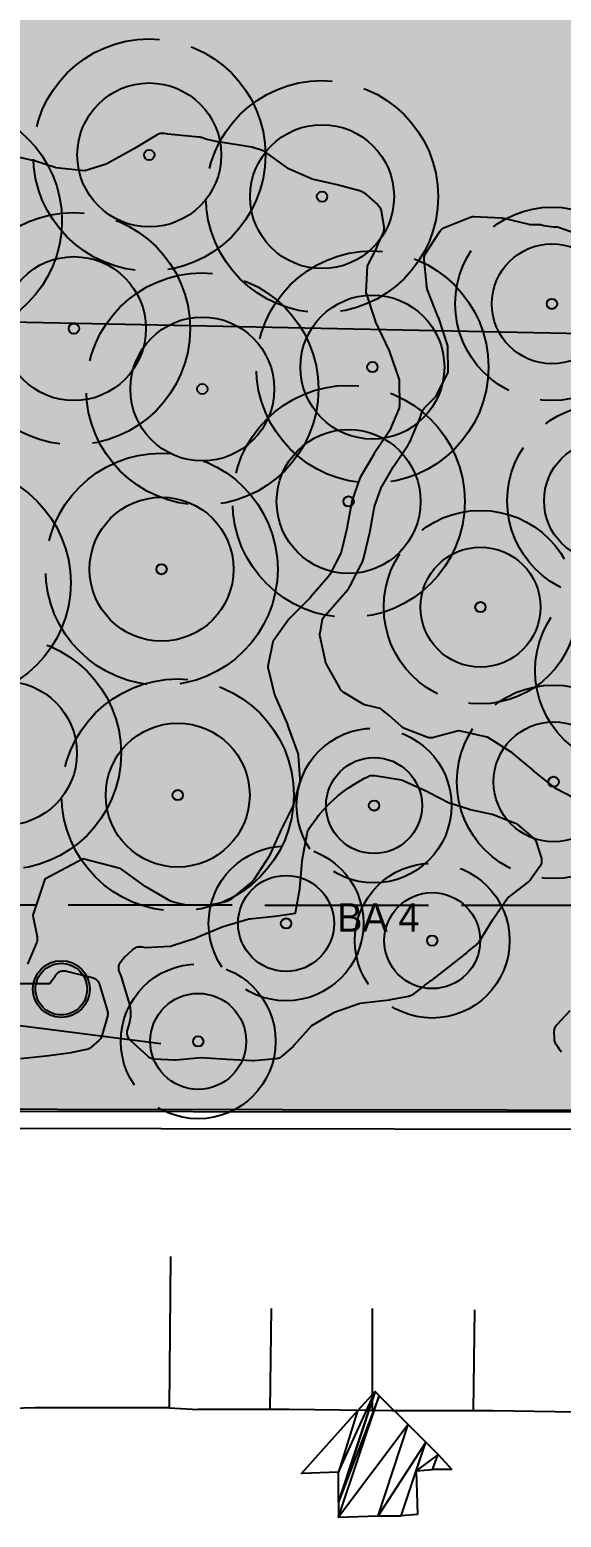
# Model space of a CAD drawing. Header units: metres. Extents: x 1 to 213, y 1 to 147.
# Drawn here: x 83.52 to 87.64, y 15.62 to 27.15 of the extents above; entities that cross this region are included whole.
import ezdxf
from ezdxf.enums import TextEntityAlignment as Align

# ---------------------------------------------------------------- set-up
doc = ezdxf.new("R2010")
doc.units = ezdxf.units.M
doc.linetypes.add('DASHED', pattern=[1.524, 1.27, -0.254])
for name, color, linetype in [('00-BASE-ARQUITECTURA', 8, 'Continuous'), ('PJ-ARBUSTOS', 82, 'Continuous'), ('PJ-COPA-ADULTA', 8, 'DASHED'), ('PJ-ETIQUETAS', 7, 'Continuous'), ('PJ-GRAVILLA', 42, 'Continuous'), ('PJ-HERBACEAS', 212, 'Continuous'), ('PJ-LIMITE-JARDIN', 7, 'Continuous'), ('PJ-MASAS', 92, 'Continuous'), ('PJ-MASAS-RELLENO', 92, 'Continuous'), ('PJ-RIEGO-SECTORES', 5, 'Continuous'), ('PJ-VISIBILIDAD', 1, 'DASHED')]:
    doc.layers.add(name, color=color, linetype=linetype)

# ---------------------------------------------------------------- blocks, each defined once
blk = doc.blocks.new('PJ_HS')
for radius in [0.558, 0.04]:
    blk.add_circle((0, 0), radius)
at = {"flags": 1}
for tag, p, height in [('CODIGO', (0.15, 0.15), 0.2), ('ESPECIE', (0.15, -0.1), 0.15), ('ZONA', (0.15, -0.3), 0.15)]:
    blk.add_attdef(tag, p, '', height=height, dxfattribs=at)
blk = doc.blocks.new('PJ_SC')
for radius in [0.465, 0.04]:
    blk.add_circle((0, 0), radius)
at = {"flags": 1}
for tag, p, height in [('CODIGO', (0.15, 0.15), 0.2), ('ESPECIE', (0.15, -0.1), 0.15), ('ZONA', (0.15, -0.3), 0.15)]:
    blk.add_attdef(tag, p, '', height=height, dxfattribs=at)
blk = doc.blocks.new('PJ_AM')
blk.add_circle((0, 0), 0.22)
at = {"flags": 1}
for tag, p, height in [('CODIGO', (0.15, 0.15), 0.2), ('ESPECIE', (0.15, -0.1), 0.15), ('ZONA', (0.15, -0.3), 0.15)]:
    blk.add_attdef(tag, p, '', height=height, dxfattribs=at)
blk = doc.blocks.new('PJ_BA')
for radius in [0.372, 0.04]:
    blk.add_circle((0, 0), radius)
at = {"flags": 1}
for tag, p, height in [('CODIGO', (0.15, 0.15), 0.2), ('ESPECIE', (0.15, -0.1), 0.15), ('ZONA', (0.15, -0.3), 0.15)]:
    blk.add_attdef(tag, p, '', height=height, dxfattribs=at)

msp = doc.modelspace()

# ---------------------------------------------------------------- hatches: boundary and pattern name
at = {"layer": 'PJ-GRAVILLA'}
h = msp.add_hatch(dxfattribs=at)
h.set_pattern_fill('GRAVEL', scale=0.03)
h.paths.add_polyline_path([(69.718, 40.217), (86.21, 40.128), (86.431, 40.04), (102.129, 40.04), (102.526, 39.379), (102.526, 39.114), (105.216, 32.015), (106.318, 28.751), (107.288, 26.502), (108.435, 24.43), (109.537, 22.798), (111.257, 20.682), (112.227, 19.756), (112.227, 19.094), (111.919, 18.785), (111.61, 18.741), (60.942, 18.785), (60.722, 18.874), (60.413, 19.27), (60.457, 19.844), (61.207, 20.682), (62.53, 22.578), (63.853, 25.091), (68.527, 37.527), (68.836, 37.791), (69.277, 37.615), (69.453, 37.659), (69.718, 38.012), (69.674, 38.276), (69.056, 38.761), (69.409, 39.864), (69.718, 40.217)])
at = {"layer": 'PJ-MASAS-RELLENO'}
for points in [[(79.665, 24.227), (79.669, 24.234), (79.673, 24.24), (79.678, 24.246), (79.684, 24.251), (79.69, 24.256), (79.697, 24.26), (79.899, 24.369), (79.905, 24.372), (79.911, 24.374), (79.918, 24.376), (80.132, 24.429), (80.134, 24.429), (80.135, 24.43), (80.287, 24.533), (80.289, 24.534), (80.29, 24.535), (80.432, 24.674), (80.433, 24.675), (80.434, 24.677), (80.55, 24.831), (80.555, 24.838), (80.562, 24.844), (80.701, 24.963), (80.707, 24.967), (80.712, 24.97), (80.873, 25.067), (80.88, 25.071), (81.058, 25.156), (81.06, 25.157), (81.062, 25.158), (81.216, 25.269), (81.217, 25.271), (81.219, 25.273), (81.338, 25.441), (81.339, 25.442), (81.339, 25.444), (81.438, 25.66), (81.439, 25.661), (81.483, 25.755), (81.486, 25.762), (81.491, 25.768), (81.495, 25.774), (81.501, 25.78), (81.507, 25.784), (81.513, 25.789), (81.6, 25.843), (81.606, 25.846), (81.612, 25.849), (81.618, 25.851), (81.652, 25.862), (81.657, 25.863), (81.692, 25.88), (81.695, 25.881), (81.936, 26.013), (81.943, 26.016), (81.95, 26.019), (81.958, 26.021), (81.966, 26.022), (81.966, 26.022), (81.971, 26.023), (82.011, 26.033), (82.016, 26.035), (82.055, 26.05), (82.058, 26.051), (82.199, 26.117), (82.206, 26.12), (82.214, 26.122), (82.222, 26.124), (82.23, 26.125), (82.238, 26.125), (82.245, 26.124), (82.349, 26.107), (82.35, 26.107), (82.567, 26.071), (82.568, 26.071), (82.57, 26.071), (82.762, 26.075), (82.764, 26.075), (82.766, 26.075), (82.955, 26.131), (82.962, 26.133), (83.146, 26.17), (83.155, 26.171), (83.324, 26.187), (83.333, 26.187), (83.341, 26.187), (83.35, 26.185), (83.55, 26.139), (83.557, 26.137), (83.717, 26.086), (83.719, 26.085), (83.721, 26.085), (83.943, 26.061), (83.945, 26.061), (83.947, 26.062), (84.112, 26.112), (84.114, 26.113), (84.116, 26.114), (84.332, 26.235), (84.333, 26.235), (84.509, 26.34), (84.516, 26.344), (84.524, 26.347), (84.531, 26.349), (84.539, 26.351), (84.547, 26.351), (84.555, 26.351), (84.563, 26.35), (84.587, 26.346), (84.59, 26.346), (84.831, 26.322), (84.838, 26.322), (84.844, 26.32), (84.851, 26.318), (84.879, 26.308), (84.884, 26.306), (84.96, 26.289), (84.963, 26.288), (85.241, 26.244), (85.248, 26.242), (85.254, 26.24), (85.26, 26.238), (85.26, 26.238), (85.265, 26.236), (85.307, 26.224), (85.315, 26.222), (85.322, 26.219), (85.329, 26.215), (85.335, 26.21), (85.341, 26.205), (85.343, 26.204), (85.517, 26.08), (85.519, 26.079), (85.521, 26.078), (85.704, 25.999), (85.706, 25.998), (85.707, 25.997), (85.9, 25.951), (85.901, 25.951), (86.075, 25.906), (86.082, 25.904), (86.089, 25.901), (86.096, 25.898), (86.102, 25.894), (86.108, 25.889), (86.216, 25.796), (86.221, 25.791), (86.226, 25.785), (86.231, 25.779), (86.235, 25.772), (86.238, 25.764), (86.24, 25.757), (86.242, 25.749), (86.263, 25.626), (86.264, 25.619), (86.264, 25.611), (86.264, 25.604), (86.263, 25.596), (86.261, 25.589), (86.258, 25.581), (86.208, 25.466), (86.206, 25.46), (86.135, 25.322), (86.134, 25.32), (86.134, 25.318), (86.124, 25.118), (86.124, 25.116), (86.125, 25.115), (86.196, 24.895), (86.198, 24.89), (86.304, 24.664), (86.307, 24.656), (86.38, 24.447), (86.382, 24.439), (86.383, 24.43), (86.384, 24.422), (86.385, 24.245), (86.385, 24.237), (86.384, 24.229), (86.382, 24.221), (86.379, 24.214), (86.31, 24.049), (86.307, 24.042), (86.303, 24.035), (86.19, 23.866), (86.188, 23.864), (86.083, 23.687), (86.082, 23.685), (86.081, 23.683), (86.016, 23.497), (86.016, 23.495), (86.015, 23.494), (85.98, 23.3), (85.98, 23.296), (85.937, 23.113), (85.934, 23.103), (85.93, 23.094), (85.846, 22.929), (85.841, 22.92), (85.835, 22.913), (85.695, 22.752), (85.692, 22.748), (85.529, 22.586), (85.528, 22.585), (85.527, 22.583), (85.405, 22.411), (85.403, 22.409), (85.403, 22.407), (85.366, 22.215), (85.366, 22.212), (85.366, 22.21), (85.417, 21.995), (85.418, 21.994), (85.418, 21.992), (85.516, 21.766), (85.518, 21.761), (85.595, 21.548), (85.597, 21.541), (85.599, 21.534), (85.6, 21.527), (85.614, 21.342), (85.614, 21.335), (85.614, 21.328), (85.613, 21.321), (85.611, 21.314), (85.562, 21.142), (85.56, 21.135), (85.557, 21.128), (85.469, 20.952), (85.468, 20.951), (85.38, 20.755), (85.377, 20.75), (85.374, 20.745), (85.256, 20.562), (85.251, 20.556), (85.245, 20.549), (85.239, 20.544), (85.072, 20.408), (85.066, 20.404), (85.06, 20.4), (85.053, 20.397), (85.046, 20.394), (85.039, 20.392), (84.918, 20.366), (84.91, 20.365), (84.901, 20.365), (84.749, 20.365), (84.74, 20.365), (84.731, 20.367), (84.633, 20.39), (84.625, 20.392), (84.618, 20.395), (84.611, 20.398), (84.425, 20.505), (84.418, 20.509), (84.223, 20.649), (84.222, 20.65), (84.22, 20.65), (83.932, 20.724), (83.93, 20.724), (83.928, 20.723), (83.637, 20.568), (83.635, 20.567), (83.635, 20.566), (83.544, 20.289), (83.543, 20.287), (83.543, 20.285), (83.577, 20.119), (83.578, 20.112), (83.578, 20.104), (83.578, 20.096), (83.577, 20.088), (83.575, 20.08), (83.572, 20.073), (83.503, 19.909), (83.499, 19.902), (83.495, 19.895), (83.491, 19.889), (83.485, 19.883), (83.48, 19.878), (83.473, 19.873), (83.467, 19.869), (83.301, 19.781), (83.294, 19.778), (83.287, 19.775), (83.28, 19.773), (83.273, 19.772), (83.266, 19.772), (83.091, 19.766), (83.084, 19.766), (83.078, 19.766), (82.886, 19.789), (82.883, 19.789), (82.686, 19.798), (82.684, 19.798), (82.683, 19.797), (82.483, 19.769), (82.475, 19.768), (82.468, 19.768), (82.231, 19.779), (82.223, 19.78), (82.215, 19.782), (82.207, 19.784), (82.2, 19.788), (82.193, 19.792), (82.001, 19.912), (81.995, 19.916), (81.989, 19.921), (81.984, 19.927), (81.979, 19.932), (81.975, 19.939), (81.971, 19.945), (81.957, 19.975), (81.956, 19.978), (81.952, 19.988), (81.95, 19.992), (81.923, 20.067), (81.922, 20.071), (81.919, 20.081), (81.918, 20.085), (81.904, 20.139), (81.904, 20.141), (81.896, 20.167), (81.895, 20.171), (81.887, 20.188), (81.885, 20.195), (81.883, 20.202), (81.882, 20.21), (81.881, 20.217), (81.877, 20.356), (81.878, 20.367), (81.907, 20.612), (81.907, 20.615), (81.918, 20.851), (81.918, 20.853), (81.917, 20.855), (81.86, 21.05), (81.859, 21.051), (81.858, 21.053), (81.721, 21.199), (81.72, 21.201), (81.718, 21.202), (81.527, 21.318), (81.526, 21.318), (81.338, 21.43), (81.331, 21.434), (81.326, 21.439), (81.181, 21.566), (81.177, 21.571), (81.172, 21.576), (81.168, 21.581), (81.064, 21.735), (81.06, 21.742), (80.969, 21.914), (80.967, 21.918), (80.856, 22.079), (80.854, 22.081), (80.853, 22.082), (80.704, 22.221), (80.7, 22.224), (80.53, 22.348), (80.523, 22.353), (80.382, 22.481), (80.377, 22.486), (80.372, 22.491), (80.368, 22.497), (80.364, 22.503), (80.287, 22.654), (80.283, 22.661), (80.281, 22.669), (80.279, 22.677), (80.278, 22.685), (80.264, 22.885), (80.264, 22.893), (80.264, 22.9), (80.294, 23.144), (80.295, 23.146), (80.317, 23.39), (80.317, 23.392), (80.317, 23.394), (80.28, 23.601), (80.28, 23.603), (80.279, 23.605), (80.167, 23.766), (80.166, 23.768), (80.164, 23.768), (79.671, 23.692), (79.663, 23.692), (79.656, 23.692), (79.648, 23.692), (79.641, 23.694), (79.633, 23.696), (79.626, 23.698), (79.62, 23.702), (79.613, 23.706), (79.607, 23.711), (79.602, 23.716), (79.597, 23.721), (79.592, 23.728), (79.588, 23.734), (79.585, 23.741), (79.582, 23.748), (79.581, 23.756), (79.54, 23.954), (79.539, 23.962), (79.539, 23.97), (79.539, 23.978), (79.54, 23.986), (79.542, 23.993), (79.545, 24.001), (79.548, 24.008), (79.665, 24.227)], [(86.236, 21.89), (86.235, 21.89), (86.126, 21.915), (86.118, 21.917), (86.11, 21.92), (86.103, 21.924), (85.954, 22.014), (85.947, 22.019), (85.94, 22.024), (85.935, 22.03), (85.929, 22.036), (85.925, 22.044), (85.819, 22.234), (85.816, 22.241), (85.813, 22.248), (85.811, 22.256), (85.771, 22.447), (85.769, 22.455), (85.769, 22.462), (85.769, 22.469), (85.77, 22.477), (85.785, 22.566), (85.787, 22.574), (85.789, 22.582), (85.793, 22.589), (85.797, 22.596), (85.802, 22.603), (85.807, 22.609), (85.818, 22.621), (85.819, 22.621), (85.823, 22.625), (85.823, 22.626), (85.827, 22.629), (85.827, 22.63), (85.831, 22.634), (85.831, 22.634), (85.97, 22.794), (85.971, 22.795), (85.977, 22.802), (85.978, 22.803), (85.983, 22.81), (85.984, 22.812), (85.995, 22.828), (85.996, 22.83), (86, 22.837), (86.001, 22.838), (86.006, 22.846), (86.006, 22.847), (86.09, 23.012), (86.091, 23.013), (86.095, 23.022), (86.096, 23.023), (86.099, 23.03), (86.1, 23.032), (86.106, 23.051), (86.107, 23.053), (86.109, 23.061), (86.11, 23.062), (86.112, 23.071), (86.112, 23.072), (86.155, 23.255), (86.155, 23.255), (86.156, 23.259), (86.156, 23.26), (86.157, 23.263), (86.157, 23.264), (86.158, 23.268), (86.158, 23.268), (86.189, 23.443), (86.191, 23.449), (86.192, 23.455), (86.243, 23.601), (86.246, 23.608), (86.25, 23.615), (86.34, 23.767), (86.342, 23.77), (86.452, 23.935), (86.453, 23.936), (86.457, 23.942), (86.458, 23.943), (86.461, 23.948), (86.462, 23.95), (86.469, 23.964), (86.47, 23.965), (86.473, 23.971), (86.473, 23.972), (86.476, 23.979), (86.477, 23.98), (86.545, 24.144), (86.545, 24.145), (86.548, 24.152), (86.549, 24.153), (86.551, 24.159), (86.551, 24.161), (86.556, 24.177), (86.557, 24.178), (86.558, 24.183), (86.56, 24.191), (86.564, 24.199), (86.568, 24.207), (86.573, 24.214), (86.579, 24.22), (86.665, 24.307), (86.667, 24.309), (86.668, 24.31), (86.761, 24.49), (86.762, 24.492), (86.762, 24.494), (86.761, 24.697), (86.761, 24.699), (86.76, 24.701), (86.687, 24.923), (86.686, 24.925), (86.601, 25.142), (86.599, 25.149), (86.597, 25.156), (86.596, 25.164), (86.576, 25.367), (86.576, 25.375), (86.576, 25.382), (86.577, 25.39), (86.579, 25.397), (86.581, 25.405), (86.585, 25.412), (86.588, 25.418), (86.698, 25.588), (86.703, 25.595), (86.708, 25.601), (86.714, 25.607), (86.721, 25.612), (86.728, 25.616), (86.735, 25.619), (86.927, 25.697), (86.935, 25.7), (86.944, 25.702), (86.952, 25.703), (86.961, 25.703), (87.178, 25.693), (87.186, 25.692), (87.194, 25.691), (87.388, 25.644), (87.391, 25.643), (87.393, 25.643), (87.461, 25.643), (87.468, 25.643), (87.475, 25.642), (87.482, 25.64), (87.497, 25.636), (87.503, 25.635), (87.576, 25.625), (87.581, 25.625), (87.591, 25.625), (87.6, 25.625), (87.608, 25.623), (87.617, 25.621), (87.861, 25.537), (87.864, 25.536), (87.933, 25.517), (87.938, 25.516), (88.007, 25.507), (88.013, 25.506), (88.016, 25.506), (88.024, 25.506), (88.031, 25.505), (88.039, 25.503), (88.047, 25.5), (88.054, 25.497), (88.06, 25.492), (88.151, 25.43), (88.158, 25.425), (88.164, 25.419), (88.17, 25.413), (88.314, 25.223), (88.317, 25.219), (88.471, 25.056), (88.473, 25.055), (88.474, 25.054), (88.644, 24.925), (88.646, 24.924), (88.648, 24.924), (88.886, 24.908), (88.888, 24.908), (88.89, 24.909), (89.064, 24.969), (89.067, 24.97), (89.306, 25.043), (89.307, 25.044), (89.504, 25.1), (89.511, 25.101), (89.518, 25.102), (89.525, 25.103), (89.533, 25.102), (89.707, 25.087), (89.709, 25.087), (89.908, 25.064), (89.917, 25.062), (90.104, 25.019), (90.105, 25.018), (90.107, 25.019), (90.307, 25.048), (90.309, 25.048), (90.394, 25.065), (90.401, 25.066), (90.408, 25.066), (90.415, 25.066), (90.422, 25.065), (90.55, 25.044), (90.552, 25.043), (90.594, 25.039), (90.599, 25.039), (90.64, 25.04), (90.646, 25.041), (90.686, 25.047), (90.693, 25.049), (90.702, 25.051), (90.711, 25.051), (90.72, 25.051), (90.841, 25.038), (90.849, 25.037), (90.857, 25.034), (90.865, 25.032), (90.872, 25.028), (90.879, 25.023), (91.007, 24.933), (91.013, 24.927), (91.019, 24.922), (91.024, 24.916), (91.029, 24.909), (91.032, 24.902), (91.035, 24.894), (91.038, 24.886), (91.087, 24.682), (91.088, 24.674), (91.089, 24.665), (91.089, 24.657), (91.088, 24.649), (91.046, 24.42), (91.046, 24.418), (90.997, 24.173), (90.997, 24.17), (90.997, 24.168), (91.001, 23.951), (91.001, 23.948), (91.002, 23.946), (91.087, 23.769), (91.088, 23.768), (91.089, 23.766), (91.241, 23.622), (91.244, 23.619), (91.414, 23.486), (91.422, 23.48), (91.561, 23.34), (91.567, 23.333), (91.572, 23.325), (91.669, 23.166), (91.674, 23.156), (91.753, 22.979), (91.754, 22.976), (91.85, 22.802), (91.851, 22.801), (91.961, 22.625), (91.965, 22.618), (91.969, 22.611), (91.971, 22.603), (92.03, 22.376), (92.031, 22.368), (92.032, 22.361), (92.032, 22.353), (92.032, 22.345), (92.03, 22.337), (91.972, 22.095), (91.97, 22.088), (91.967, 22.081), (91.964, 22.074), (91.96, 22.068), (91.956, 22.062), (91.951, 22.057), (91.946, 22.052), (91.829, 21.954), (91.823, 21.95), (91.816, 21.946), (91.809, 21.942), (91.801, 21.939), (91.794, 21.937), (91.786, 21.936), (91.778, 21.936), (91.77, 21.936), (91.756, 21.937), (91.751, 21.937), (91.718, 21.936), (91.708, 21.936), (91.386, 21.966), (91.384, 21.966), (91.331, 21.968), (91.323, 21.968), (91.315, 21.97), (91.307, 21.972), (91.3, 21.975), (91.293, 21.979), (91.286, 21.983), (91.239, 22.017), (91.238, 22.018), (91.038, 22.17), (91.036, 22.172), (91.033, 22.173), (90.805, 22.273), (90.804, 22.273), (90.802, 22.273), (90.626, 22.266), (90.623, 22.266), (90.621, 22.265), (90.411, 22.205), (90.409, 22.204), (90.408, 22.204), (90.218, 22.09), (90.212, 22.088), (90.207, 22.085), (90.036, 22.015), (90.027, 22.012), (89.823, 21.958), (89.821, 21.957), (89.645, 21.913), (89.641, 21.912), (89.439, 21.84), (89.437, 21.839), (89.436, 21.838), (89.291, 21.685), (89.288, 21.682), (89.169, 21.531), (89.164, 21.526), (89.159, 21.52), (89.153, 21.516), (89.146, 21.511), (89.14, 21.508), (89.135, 21.506), (89.083, 21.478), (89.079, 21.475), (89.031, 21.441), (89.027, 21.437), (89.008, 21.42), (89.002, 21.415), (88.996, 21.411), (88.989, 21.407), (88.982, 21.404), (88.799, 21.332), (88.796, 21.331), (88.746, 21.307), (88.742, 21.305), (88.696, 21.276), (88.692, 21.273), (88.651, 21.238), (88.647, 21.234), (88.631, 21.216), (88.625, 21.211), (88.619, 21.206), (88.613, 21.202), (88.606, 21.198), (88.461, 21.129), (88.454, 21.126), (88.447, 21.124), (88.44, 21.123), (88.432, 21.122), (88.425, 21.122), (88.418, 21.122), (88.218, 21.144), (88.216, 21.144), (88.027, 21.155), (88.021, 21.155), (87.884, 21.174), (87.884, 21.174), (87.762, 21.188), (87.755, 21.189), (87.748, 21.191), (87.741, 21.194), (87.734, 21.197), (87.6, 21.268), (87.593, 21.272), (87.587, 21.277), (87.425, 21.408), (87.424, 21.409), (87.257, 21.548), (87.252, 21.551), (87.068, 21.667), (87.066, 21.668), (87.064, 21.669), (86.847, 21.717), (86.845, 21.717), (86.844, 21.717), (86.648, 21.665), (86.64, 21.663), (86.631, 21.662), (86.623, 21.662), (86.614, 21.663), (86.606, 21.665), (86.598, 21.668), (86.425, 21.735), (86.418, 21.738), (86.412, 21.742), (86.406, 21.746), (86.4, 21.75), (86.306, 21.835), (86.304, 21.837), (86.238, 21.889), (86.236, 21.89)], [(84.218, 19.841), (84.214, 19.848), (84.212, 19.856), (84.21, 19.863), (84.209, 19.871), (84.209, 19.879), (84.209, 19.887), (84.21, 19.895), (84.212, 19.903), (84.215, 19.91), (84.219, 19.917), (84.223, 19.924), (84.238, 19.945), (84.243, 19.951), (84.249, 19.957), (84.319, 20.023), (84.325, 20.028), (84.331, 20.033), (84.338, 20.036), (84.345, 20.039), (84.352, 20.042), (84.36, 20.043), (84.367, 20.044), (84.375, 20.045), (84.383, 20.044), (84.39, 20.043), (84.413, 20.038), (84.415, 20.038), (84.417, 20.038), (84.608, 20.047), (84.609, 20.047), (84.611, 20.047), (84.81, 20.113), (84.813, 20.114), (85.011, 20.197), (85.018, 20.2), (85.209, 20.258), (85.217, 20.26), (85.225, 20.261), (85.418, 20.28), (85.421, 20.28), (85.578, 20.305), (85.58, 20.306), (85.58, 20.307), (85.612, 20.493), (85.612, 20.496), (85.63, 20.704), (85.631, 20.711), (85.669, 20.921), (85.671, 20.928), (85.673, 20.935), (85.676, 20.942), (85.679, 20.948), (85.689, 20.965), (85.691, 20.968), (85.706, 20.99), (85.708, 20.993), (85.753, 21.054), (85.755, 21.057), (85.771, 21.076), (85.774, 21.079), (85.825, 21.135), (85.827, 21.138), (85.845, 21.156), (85.848, 21.159), (85.904, 21.21), (85.907, 21.212), (85.927, 21.228), (85.93, 21.231), (85.991, 21.276), (85.994, 21.278), (86.015, 21.292), (86.018, 21.294), (86.083, 21.333), (86.087, 21.335), (86.109, 21.347), (86.113, 21.349), (86.146, 21.364), (86.153, 21.368), (86.161, 21.37), (86.169, 21.371), (86.177, 21.372), (86.185, 21.372), (86.193, 21.371), (86.4, 21.337), (86.407, 21.335), (86.414, 21.333), (86.42, 21.33), (86.608, 21.243), (86.611, 21.242), (86.77, 21.159), (86.772, 21.159), (86.774, 21.158), (86.928, 21.109), (86.932, 21.108), (87.1, 21.072), (87.106, 21.07), (87.112, 21.068), (87.276, 21.005), (87.284, 21.001), (87.292, 20.997), (87.299, 20.991), (87.422, 20.887), (87.428, 20.882), (87.432, 20.876), (87.437, 20.87), (87.441, 20.864), (87.444, 20.857), (87.447, 20.85), (87.484, 20.736), (87.486, 20.729), (87.487, 20.722), (87.487, 20.714), (87.487, 20.707), (87.487, 20.7), (87.485, 20.692), (87.483, 20.685), (87.48, 20.678), (87.477, 20.672), (87.473, 20.665), (87.397, 20.56), (87.393, 20.554), (87.387, 20.548), (87.381, 20.543), (87.231, 20.427), (87.23, 20.425), (87.229, 20.424), (87.108, 20.253), (87.107, 20.251), (87, 20.08), (86.995, 20.073), (86.991, 20.068), (86.985, 20.062), (86.979, 20.058), (86.948, 20.035), (86.946, 20.033), (86.918, 20.01), (86.915, 20.006), (86.903, 19.994), (86.899, 19.989), (86.893, 19.985), (86.627, 19.778), (86.619, 19.773), (86.612, 19.769), (86.583, 19.748), (86.581, 19.746), (86.49, 19.674), (86.484, 19.669), (86.477, 19.666), (86.47, 19.662), (86.463, 19.66), (86.455, 19.658), (86.313, 19.631), (86.308, 19.63), (86.077, 19.603), (86.075, 19.602), (86.073, 19.602), (85.875, 19.531), (85.873, 19.53), (85.872, 19.529), (85.704, 19.43), (85.703, 19.429), (85.701, 19.428), (85.567, 19.278), (85.56, 19.271), (85.474, 19.194), (85.467, 19.189), (85.46, 19.185), (85.452, 19.181), (85.444, 19.178), (85.436, 19.176), (85.428, 19.175), (85.257, 19.16), (85.246, 19.16), (85.05, 19.17), (85.049, 19.17), (84.848, 19.183), (84.847, 19.183), (84.845, 19.182), (84.655, 19.164), (84.649, 19.164), (84.642, 19.164), (84.484, 19.173), (84.477, 19.174), (84.469, 19.175), (84.462, 19.178), (84.454, 19.181), (84.448, 19.184), (84.441, 19.189), (84.435, 19.194), (84.3, 19.316), (84.295, 19.322), (84.289, 19.328), (84.285, 19.335), (84.281, 19.342), (84.278, 19.35), (84.276, 19.358), (84.275, 19.365), (84.274, 19.374), (84.274, 19.382), (84.275, 19.39), (84.277, 19.397), (84.294, 19.457), (84.294, 19.458), (84.296, 19.465), (84.296, 19.466), (84.298, 19.472), (84.298, 19.474), (84.301, 19.489), (84.301, 19.491), (84.302, 19.496), (84.302, 19.498), (84.303, 19.513), (84.303, 19.515), (84.304, 19.521), (84.304, 19.523), (84.304, 19.538), (84.304, 19.54), (84.303, 19.545), (84.303, 19.547), (84.301, 19.562), (84.301, 19.564), (84.3, 19.57), (84.3, 19.572), (84.297, 19.587), (84.297, 19.588), (84.295, 19.594), (84.295, 19.595), (84.293, 19.603), (84.293, 19.603), (84.233, 19.802), (84.233, 19.803), (84.23, 19.81), (84.23, 19.811), (84.228, 19.817), (84.227, 19.818), (84.222, 19.832), (84.221, 19.834), (84.219, 19.839), (84.218, 19.841), (84.218, 19.841)], [(79.033, 20.848), (79.033, 20.85), (78.96, 20.996), (78.957, 21.004), (78.954, 21.011), (78.953, 21.019), (78.952, 21.027), (78.951, 21.034), (78.952, 21.042), (78.953, 21.05), (78.956, 21.057), (78.958, 21.065), (78.962, 21.072), (78.966, 21.078), (78.971, 21.084), (78.977, 21.09), (78.982, 21.095), (79.072, 21.165), (79.078, 21.169), (79.085, 21.173), (79.092, 21.176), (79.1, 21.178), (79.107, 21.18), (79.115, 21.181), (79.123, 21.181), (79.131, 21.181), (79.139, 21.179), (79.146, 21.177), (79.259, 21.14), (79.263, 21.139), (79.417, 21.078), (79.419, 21.077), (79.42, 21.077), (79.58, 21.046), (79.581, 21.046), (79.751, 21.015), (79.76, 21.013), (79.769, 21.009), (79.926, 20.939), (79.933, 20.935), (79.94, 20.931), (79.946, 20.926), (79.951, 20.921), (80.068, 20.799), (80.073, 20.793), (80.077, 20.787), (80.081, 20.78), (80.084, 20.773), (80.148, 20.611), (80.15, 20.605), (80.152, 20.598), (80.153, 20.591), (80.176, 20.405), (80.176, 20.403), (80.177, 20.401), (80.287, 20.263), (80.289, 20.261), (80.29, 20.262), (80.488, 20.315), (80.491, 20.316), (80.616, 20.363), (80.622, 20.365), (80.629, 20.367), (80.637, 20.368), (80.644, 20.368), (81.263, 20.367), (81.272, 20.367), (81.28, 20.365), (81.288, 20.363), (81.296, 20.36), (81.303, 20.357), (81.49, 20.249), (81.497, 20.245), (81.504, 20.239), (81.607, 20.147), (81.612, 20.141), (81.617, 20.135), (81.621, 20.129), (81.625, 20.123), (81.628, 20.116), (81.631, 20.108), (81.632, 20.101), (81.65, 20.003), (81.65, 20.001), (81.651, 19.998), (81.741, 19.795), (81.742, 19.793), (81.743, 19.791), (81.909, 19.616), (81.911, 19.615), (81.912, 19.615), (82.165, 19.577), (82.168, 19.577), (82.17, 19.577), (82.364, 19.592), (82.374, 19.592), (82.57, 19.582), (82.571, 19.582), (82.771, 19.575), (82.772, 19.575), (82.774, 19.575), (82.972, 19.603), (82.974, 19.604), (82.976, 19.604), (83.174, 19.677), (83.177, 19.678), (83.332, 19.75), (83.34, 19.754), (83.348, 19.756), (83.357, 19.757), (83.366, 19.758), (83.665, 19.758), (83.667, 19.758), (83.671, 19.758), (83.672, 19.758), (83.674, 19.759), (83.676, 19.763), (83.677, 19.764), (83.706, 19.803), (83.708, 19.805), (83.715, 19.815), (83.716, 19.817), (83.716, 19.818), (83.721, 19.825), (83.726, 19.831), (83.731, 19.837), (83.737, 19.842), (83.744, 19.846), (83.751, 19.85), (83.758, 19.853), (83.766, 19.855), (83.773, 19.856), (83.781, 19.857), (83.789, 19.857), (83.797, 19.856), (83.805, 19.855), (84.003, 19.805), (84.011, 19.803), (84.018, 19.8), (84.024, 19.796), (84.03, 19.792), (84.036, 19.788), (84.042, 19.783), (84.047, 19.777), (84.051, 19.771), (84.055, 19.764), (84.058, 19.757), (84.061, 19.75), (84.12, 19.551), (84.122, 19.544), (84.123, 19.536), (84.124, 19.529), (84.124, 19.521), (84.123, 19.514), (84.121, 19.506), (84.078, 19.354), (84.075, 19.347), (84.072, 19.34), (84.069, 19.333), (84.064, 19.327), (84.059, 19.321), (84.054, 19.316), (83.996, 19.265), (83.989, 19.26), (83.982, 19.255), (83.975, 19.251), (83.967, 19.248), (83.959, 19.246), (83.849, 19.223), (83.843, 19.222), (83.646, 19.195), (83.643, 19.194), (83.448, 19.174), (83.437, 19.173), (83.245, 19.18), (83.237, 19.18), (83.041, 19.207), (83.038, 19.207), (82.84, 19.221), (82.838, 19.221), (82.836, 19.221), (82.639, 19.19), (82.636, 19.19), (82.634, 19.189), (82.437, 19.107), (82.433, 19.105), (82.236, 18.999), (82.23, 18.996), (82.223, 18.993), (82.215, 18.99), (82.207, 18.989), (82.199, 18.987), (82.191, 18.987), (81.542, 18.987), (81.533, 18.988), (81.525, 18.989), (81.517, 18.992), (81.509, 18.995), (81.427, 19.033), (81.426, 19.033), (81.227, 19.122), (81.225, 19.123), (81.223, 19.123), (81.026, 19.172), (81.024, 19.173), (81.021, 19.173), (80.824, 19.178), (80.82, 19.178), (80.623, 19.164), (80.618, 19.164), (80.425, 19.164), (80.419, 19.164), (80.413, 19.164), (80.22, 19.193), (80.214, 19.195), (80.017, 19.24), (80.014, 19.241), (79.816, 19.267), (79.814, 19.267), (79.812, 19.267), (79.614, 19.24), (79.612, 19.24), (79.611, 19.239), (79.411, 19.153), (79.41, 19.153), (79.218, 19.064), (79.211, 19.061), (79.204, 19.058), (79.196, 19.057), (79.188, 19.056), (79.181, 19.056), (79.173, 19.057), (79.165, 19.058), (79.158, 19.061), (79.151, 19.063), (78.931, 19.165), (78.924, 19.169), (78.918, 19.173), (78.912, 19.178), (78.907, 19.183), (78.902, 19.189), (78.897, 19.195), (78.893, 19.202), (78.89, 19.209), (78.888, 19.216), (78.831, 19.416), (78.829, 19.424), (78.828, 19.433), (78.828, 19.441), (78.828, 19.45), (78.854, 19.627), (78.856, 19.635), (78.858, 19.642), (78.927, 19.837), (78.995, 20.039), (78.996, 20.041), (78.996, 20.042), (79.031, 20.241), (79.031, 20.243), (79.031, 20.245), (79.03, 20.444), (79.03, 20.445), (79.02, 20.641), (79.021, 20.65), (79.033, 20.846), (79.033, 20.848)], [(88.04, 19.79), (88.048, 19.796), (88.22, 19.903), (88.226, 19.907), (88.233, 19.91), (88.4, 19.976), (88.406, 19.979), (88.612, 20.043), (88.612, 20.043), (88.777, 20.098), (88.777, 20.098), (88.944, 20.152), (88.948, 20.154), (89.129, 20.236), (89.136, 20.239), (89.144, 20.241), (89.152, 20.242), (89.16, 20.243), (89.168, 20.243), (89.176, 20.242), (89.395, 20.203), (89.403, 20.202), (89.41, 20.199), (89.417, 20.196), (89.424, 20.192), (89.431, 20.187), (89.437, 20.182), (89.442, 20.176), (89.447, 20.169), (89.451, 20.163), (89.455, 20.155), (89.457, 20.148), (89.461, 20.135), (89.462, 20.131), (89.473, 20.09), (89.473, 20.088), (89.477, 20.076), (89.478, 20.074), (89.504, 20.001), (89.504, 19.999), (89.509, 19.988), (89.51, 19.986), (89.543, 19.916), (89.544, 19.914), (89.55, 19.903), (89.551, 19.901), (89.591, 19.835), (89.592, 19.833), (89.599, 19.823), (89.6, 19.821), (89.646, 19.759), (89.647, 19.758), (89.65, 19.754), (89.651, 19.753), (89.653, 19.753), (89.658, 19.752), (89.66, 19.752), (89.695, 19.752), (89.702, 19.752), (89.709, 19.751), (89.716, 19.75), (89.723, 19.747), (89.729, 19.745), (89.838, 19.692), (89.841, 19.691), (90.042, 19.615), (90.044, 19.614), (90.046, 19.614), (90.246, 19.58), (90.248, 19.58), (90.25, 19.579), (90.441, 19.582), (90.451, 19.582), (90.461, 19.58), (90.567, 19.555), (90.575, 19.553), (90.582, 19.551), (90.588, 19.547), (90.595, 19.543), (90.601, 19.539), (90.606, 19.534), (90.611, 19.528), (90.616, 19.522), (90.62, 19.515), (90.623, 19.509), (90.625, 19.502), (90.652, 19.419), (90.654, 19.411), (90.655, 19.403), (90.655, 19.396), (90.655, 19.388), (90.654, 19.38), (90.652, 19.373), (90.65, 19.365), (90.647, 19.358), (90.619, 19.304), (90.615, 19.297), (90.61, 19.291), (90.605, 19.285), (90.599, 19.279), (90.593, 19.274), (90.586, 19.27), (90.578, 19.267), (90.571, 19.264), (90.563, 19.262), (90.555, 19.261), (90.504, 19.257), (90.498, 19.256), (90.492, 19.257), (90.299, 19.269), (90.297, 19.269), (90.295, 19.268), (90.095, 19.219), (90.092, 19.218), (90.09, 19.217), (89.889, 19.113), (89.887, 19.112), (89.689, 18.998), (89.683, 18.995), (89.678, 18.992), (89.66, 18.986), (89.653, 18.983), (89.646, 18.982), (89.639, 18.981), (89.631, 18.98), (89.026, 18.981), (89.019, 18.981), (89.012, 18.982), (89.005, 18.984), (88.999, 18.986), (88.868, 19.033), (88.864, 19.034), (88.663, 19.086), (88.662, 19.087), (88.66, 19.087), (88.459, 19.102), (88.455, 19.102), (88.255, 19.096), (88.25, 19.096), (88.056, 19.102), (88.048, 19.103), (88.041, 19.104), (87.85, 19.145), (87.839, 19.148), (87.67, 19.21), (87.662, 19.213), (87.655, 19.217), (87.648, 19.222), (87.642, 19.227), (87.636, 19.233), (87.631, 19.24), (87.604, 19.28), (87.598, 19.289), (87.594, 19.297), (87.591, 19.304), (87.589, 19.311), (87.587, 19.318), (87.586, 19.325), (87.586, 19.333), (87.585, 19.383), (87.585, 19.391), (87.586, 19.399), (87.588, 19.406), (87.59, 19.413), (87.593, 19.42), (87.597, 19.427), (87.601, 19.433), (87.606, 19.439), (87.708, 19.549), (87.713, 19.554), (87.718, 19.559), (87.724, 19.562), (87.895, 19.671), (87.899, 19.674), (88.04, 19.79)]]:
    msp.add_hatch(color=7, dxfattribs=at).paths.add_polyline_path(points)

# ---------------------------------------------------------------- linework, layer by layer
at = {"layer": '00-BASE-ARQUITECTURA'}
for points in [[(46.129, 25.252), (49.706, 25.22), (57.654, 25.178), (65.73, 25.114), (73.646, 24.966), (81.086, 24.934), (87.806, 24.797), (95.723, 24.659), (103.47, 24.553), (111.598, 24.553), (119.324, 24.384), (125.568, 24.363), (133.452, 24.289), (136.447, 24.109), (135.601, 25.982), (134.299, 28.787)], [(82.06, 19.42), (83.361, 19.442), (84.536, 19.293)], [(61.062, 18.817), (111.629, 18.743)], [(61.062, 18.669), (111.629, 18.595)], [(84.61, 17.642), (84.6, 16.468), (84.822, 16.457)], [(85.383, 16.457), (85.393, 17.24)], [(86.177, 16.446), (86.177, 17.24)], [(86.96, 16.446), (86.97, 17.23)], [(86.229, 16.563), (85.912, 15.737), (86.198, 16.595), (86.229, 16.563)], [(86.198, 16.595), (86.06, 16.446), (85.912, 15.97), (86.198, 16.595)], [(86.198, 16.595), (85.912, 15.737), (85.912, 15.97), (86.198, 16.595)], [(86.452, 16.341), (85.912, 15.621), (86.229, 16.563), (86.452, 16.341)], [(85.912, 15.621), (86.229, 16.563), (85.912, 15.737), (85.912, 15.621)], [(84.6, 16.468), (83.562, 16.468), (81.668, 16.415)], [(85.531, 16.457), (84.822, 16.457)], [(86.325, 16.446), (85.531, 16.457)], [(86.06, 16.446), (85.912, 15.97), (85.626, 15.96), (86.06, 16.446)], [(87.108, 16.446), (86.325, 16.446)], [(87.753, 16.436), (87.108, 16.446)], [(86.219, 15.632), (86.452, 16.341), (85.912, 15.621), (86.219, 15.632)], [(86.589, 16.203), (86.219, 15.632), (86.452, 16.341), (86.589, 16.203)], [(86.399, 15.632), (86.589, 16.203), (86.219, 15.632), (86.399, 15.632)], [(86.685, 16.108), (86.515, 15.981), (86.589, 16.203), (86.685, 16.108)], [(86.642, 15.991), (86.685, 16.108), (86.515, 15.981), (86.642, 15.991)], [(86.79, 15.991), (86.642, 15.991), (86.685, 16.108), (86.79, 15.991)], [(86.526, 15.642), (86.399, 15.632), (86.515, 15.981), (86.526, 15.642)]]:
    msp.add_lwpolyline(points, dxfattribs=at)
at = {"layer": 'PJ-COPA-ADULTA'}
for centre, radius in [((84.446, 26.181), 0.9), ((85.785, 25.858), 0.9), ((82.869, 25.671), 0.9), ((83.862, 24.835), 0.9), ((87.567, 25.027), 0.75), ((86.175, 24.537), 0.9), ((84.857, 24.367), 0.9), ((85.991, 23.495), 0.9), ((87.971, 23.5), 0.75), ((84.541, 22.97), 0.9), ((82.937, 22.864), 0.9), ((87.013, 22.676), 0.75), ((88.187, 22.184), 0.75), ((83.327, 21.543), 0.9), ((84.666, 21.219), 0.9), ((87.58, 21.322), 0.75), ((86.188, 21.138), 0.6), ((85.506, 20.224), 0.6), ((86.639, 20.091), 0.6), ((83.764, 19.715), 0.2), ((84.825, 19.31), 0.6)]:
    msp.add_circle(centre, radius, dxfattribs=at)
at = {"layer": 'PJ-LIMITE-JARDIN'}
msp.add_lwpolyline([(111.61, 18.741), (60.942, 18.785), (60.722, 18.874), (60.413, 19.27), (60.457, 19.844), (61.207, 20.682), (62.53, 22.578), (63.853, 25.091), (68.527, 37.527), (68.836, 37.791), (69.277, 37.615), (69.453, 37.659), (69.718, 38.012), (69.674, 38.276), (69.056, 38.761), (69.409, 39.864), (69.718, 40.217), (69.718, 40.217), (86.21, 40.128), (86.431, 40.04), (102.129, 40.04), (102.526, 39.379), (102.526, 39.114), (105.216, 32.015)], dxfattribs=at)
at = {"layer": 'PJ-MASAS'}
for points in [[(83.35, 26.185), (83.55, 26.139), (83.557, 26.137), (83.717, 26.086), (83.719, 26.085), (83.721, 26.085), (83.943, 26.061), (83.945, 26.061), (83.947, 26.062), (84.112, 26.112), (84.114, 26.113), (84.116, 26.114), (84.332, 26.235), (84.333, 26.235), (84.509, 26.34), (84.516, 26.344), (84.524, 26.347), (84.531, 26.349), (84.539, 26.351), (84.547, 26.351), (84.555, 26.351), (84.563, 26.35), (84.587, 26.346), (84.59, 26.346), (84.831, 26.322), (84.838, 26.322), (84.844, 26.32), (84.851, 26.318), (84.879, 26.308), (84.884, 26.306), (84.96, 26.289), (84.963, 26.288), (85.241, 26.244), (85.248, 26.242), (85.254, 26.24), (85.26, 26.238), (85.26, 26.238), (85.265, 26.236), (85.307, 26.224), (85.315, 26.222), (85.322, 26.219), (85.329, 26.215), (85.335, 26.21), (85.341, 26.205), (85.343, 26.204), (85.517, 26.08), (85.519, 26.079), (85.521, 26.078), (85.704, 25.999), (85.706, 25.998), (85.707, 25.997), (85.9, 25.951), (85.901, 25.951), (86.075, 25.906), (86.082, 25.904), (86.089, 25.901), (86.096, 25.898), (86.102, 25.894), (86.108, 25.889), (86.216, 25.796), (86.221, 25.791), (86.226, 25.785), (86.231, 25.779), (86.235, 25.772), (86.238, 25.764), (86.24, 25.757), (86.242, 25.749), (86.263, 25.626), (86.264, 25.619), (86.264, 25.611), (86.264, 25.604), (86.263, 25.596), (86.261, 25.589), (86.258, 25.581), (86.208, 25.466), (86.206, 25.46), (86.135, 25.322), (86.134, 25.32), (86.134, 25.318), (86.124, 25.118), (86.124, 25.116), (86.125, 25.115), (86.196, 24.895), (86.198, 24.89), (86.304, 24.664), (86.307, 24.656), (86.38, 24.447), (86.382, 24.439), (86.383, 24.43), (86.384, 24.422), (86.385, 24.245), (86.385, 24.237), (86.384, 24.229), (86.382, 24.221), (86.379, 24.214), (86.31, 24.049), (86.307, 24.042), (86.303, 24.035), (86.19, 23.866), (86.188, 23.864), (86.083, 23.687), (86.082, 23.685), (86.081, 23.683), (86.016, 23.497), (86.016, 23.495), (86.015, 23.494), (85.98, 23.3), (85.98, 23.296), (85.937, 23.113), (85.934, 23.103), (85.93, 23.094), (85.846, 22.929), (85.841, 22.92), (85.835, 22.913), (85.695, 22.752), (85.692, 22.748), (85.529, 22.586), (85.528, 22.585), (85.527, 22.583), (85.405, 22.411), (85.403, 22.409), (85.403, 22.407), (85.366, 22.215), (85.366, 22.212), (85.366, 22.21), (85.417, 21.995), (85.418, 21.994), (85.418, 21.992), (85.516, 21.766), (85.518, 21.761), (85.595, 21.548), (85.597, 21.541), (85.599, 21.534), (85.6, 21.527), (85.614, 21.342), (85.614, 21.335), (85.614, 21.328), (85.613, 21.321), (85.611, 21.314), (85.562, 21.142), (85.56, 21.135), (85.557, 21.128), (85.469, 20.952), (85.468, 20.951), (85.38, 20.755), (85.377, 20.75), (85.374, 20.745), (85.256, 20.562), (85.251, 20.556), (85.245, 20.549), (85.239, 20.544), (85.072, 20.408), (85.066, 20.404), (85.06, 20.4), (85.053, 20.397), (85.046, 20.394), (85.039, 20.392), (84.918, 20.366), (84.91, 20.365), (84.901, 20.365), (84.749, 20.365), (84.74, 20.365), (84.731, 20.367), (84.633, 20.39), (84.625, 20.392), (84.618, 20.395), (84.611, 20.398), (84.425, 20.505), (84.418, 20.509), (84.223, 20.649), (84.222, 20.65), (84.22, 20.65), (83.932, 20.724), (83.93, 20.724), (83.928, 20.723), (83.637, 20.568), (83.635, 20.567), (83.635, 20.566), (83.544, 20.289), (83.543, 20.287), (83.543, 20.285), (83.577, 20.119), (83.578, 20.112), (83.578, 20.104), (83.578, 20.096), (83.577, 20.088), (83.575, 20.08), (83.572, 20.073), (83.503, 19.909)], [(87.734, 21.197), (87.6, 21.268), (87.593, 21.272), (87.587, 21.277), (87.425, 21.408), (87.424, 21.409), (87.257, 21.548), (87.252, 21.551), (87.068, 21.667), (87.066, 21.668), (87.064, 21.669), (86.847, 21.717), (86.845, 21.717), (86.844, 21.717), (86.648, 21.665), (86.64, 21.663), (86.631, 21.662), (86.623, 21.662), (86.614, 21.663), (86.606, 21.665), (86.598, 21.668), (86.425, 21.735), (86.418, 21.738), (86.412, 21.742), (86.406, 21.746), (86.4, 21.75), (86.306, 21.835), (86.304, 21.837), (86.238, 21.889), (86.236, 21.89), (86.236, 21.89), (86.235, 21.89), (86.126, 21.915), (86.118, 21.917), (86.11, 21.92), (86.103, 21.924), (85.954, 22.014), (85.947, 22.019), (85.94, 22.024), (85.935, 22.03), (85.929, 22.036), (85.925, 22.044), (85.819, 22.234), (85.816, 22.241), (85.813, 22.248), (85.811, 22.256), (85.771, 22.447), (85.769, 22.455), (85.769, 22.462), (85.769, 22.469), (85.77, 22.477), (85.785, 22.566), (85.787, 22.574), (85.789, 22.582), (85.793, 22.589), (85.797, 22.596), (85.802, 22.603), (85.807, 22.609), (85.818, 22.621), (85.819, 22.621), (85.823, 22.625), (85.823, 22.626), (85.827, 22.629), (85.827, 22.63), (85.831, 22.634), (85.831, 22.634), (85.97, 22.794), (85.971, 22.795), (85.977, 22.802), (85.978, 22.803), (85.983, 22.81), (85.984, 22.812), (85.995, 22.828), (85.996, 22.83), (86, 22.837), (86.001, 22.838), (86.006, 22.846), (86.006, 22.847), (86.09, 23.012), (86.091, 23.013), (86.095, 23.022), (86.096, 23.023), (86.099, 23.03), (86.1, 23.032), (86.106, 23.051), (86.107, 23.053), (86.109, 23.061), (86.11, 23.062), (86.112, 23.071), (86.112, 23.072), (86.155, 23.255), (86.155, 23.255), (86.156, 23.259), (86.156, 23.26), (86.157, 23.263), (86.157, 23.264), (86.158, 23.268), (86.158, 23.268), (86.189, 23.443), (86.191, 23.449), (86.192, 23.455), (86.243, 23.601), (86.246, 23.608), (86.25, 23.615), (86.34, 23.767), (86.342, 23.77), (86.452, 23.935), (86.453, 23.936), (86.457, 23.942), (86.458, 23.943), (86.461, 23.948), (86.462, 23.95), (86.469, 23.964), (86.47, 23.965), (86.473, 23.971), (86.473, 23.972), (86.476, 23.979), (86.477, 23.98), (86.545, 24.144), (86.545, 24.145), (86.548, 24.152), (86.549, 24.153), (86.551, 24.159), (86.551, 24.161), (86.556, 24.177), (86.557, 24.178), (86.558, 24.183), (86.56, 24.191), (86.564, 24.199), (86.568, 24.207), (86.573, 24.214), (86.579, 24.22), (86.665, 24.307), (86.667, 24.309), (86.668, 24.31), (86.761, 24.49), (86.762, 24.492), (86.762, 24.494), (86.761, 24.697), (86.761, 24.699), (86.76, 24.701), (86.687, 24.923), (86.686, 24.925), (86.601, 25.142), (86.599, 25.149), (86.597, 25.156), (86.596, 25.164), (86.576, 25.367), (86.576, 25.375), (86.576, 25.382), (86.577, 25.39), (86.579, 25.397), (86.581, 25.405), (86.585, 25.412), (86.588, 25.418), (86.698, 25.588), (86.703, 25.595), (86.708, 25.601), (86.714, 25.607), (86.721, 25.612), (86.728, 25.616), (86.735, 25.619), (86.927, 25.697), (86.935, 25.7), (86.944, 25.702), (86.952, 25.703), (86.961, 25.703), (87.178, 25.693), (87.186, 25.692), (87.194, 25.691), (87.388, 25.644), (87.391, 25.643), (87.393, 25.643), (87.461, 25.643), (87.468, 25.643), (87.475, 25.642), (87.482, 25.64), (87.497, 25.636), (87.503, 25.635), (87.576, 25.625), (87.581, 25.625), (87.591, 25.625), (87.6, 25.625), (87.608, 25.623), (87.617, 25.621), (87.861, 25.537)], [(83.366, 19.758), (83.665, 19.758), (83.667, 19.758), (83.671, 19.758), (83.672, 19.758), (83.674, 19.759), (83.676, 19.763), (83.677, 19.764), (83.706, 19.803), (83.708, 19.805), (83.715, 19.815), (83.716, 19.817), (83.716, 19.818), (83.721, 19.825), (83.726, 19.831), (83.731, 19.837), (83.737, 19.842), (83.744, 19.846), (83.751, 19.85), (83.758, 19.853), (83.766, 19.855), (83.773, 19.856), (83.781, 19.857), (83.789, 19.857), (83.797, 19.856), (83.805, 19.855), (84.003, 19.805), (84.011, 19.803), (84.018, 19.8), (84.024, 19.796), (84.03, 19.792), (84.036, 19.788), (84.042, 19.783), (84.047, 19.777), (84.051, 19.771), (84.055, 19.764), (84.058, 19.757), (84.061, 19.75), (84.12, 19.551), (84.122, 19.544), (84.123, 19.536), (84.124, 19.529), (84.124, 19.521), (84.123, 19.514), (84.121, 19.506), (84.078, 19.354), (84.075, 19.347), (84.072, 19.34), (84.069, 19.333), (84.064, 19.327), (84.059, 19.321), (84.054, 19.316), (83.996, 19.265), (83.989, 19.26), (83.982, 19.255), (83.975, 19.251), (83.967, 19.248), (83.959, 19.246), (83.849, 19.223), (83.843, 19.222), (83.646, 19.195), (83.643, 19.194), (83.448, 19.174)], [(87.642, 19.227), (87.636, 19.233), (87.631, 19.24), (87.604, 19.28), (87.598, 19.289), (87.594, 19.297), (87.591, 19.304), (87.589, 19.311), (87.587, 19.318), (87.586, 19.325), (87.586, 19.333), (87.585, 19.383), (87.585, 19.391), (87.586, 19.399), (87.588, 19.406), (87.59, 19.413), (87.593, 19.42), (87.597, 19.427), (87.601, 19.433), (87.606, 19.439), (87.708, 19.549)]]:
    msp.add_lwpolyline(points, dxfattribs=at)
msp.add_lwpolyline([(84.218, 19.841), (84.214, 19.848), (84.212, 19.856), (84.21, 19.863), (84.209, 19.871), (84.209, 19.879), (84.209, 19.887), (84.21, 19.895), (84.212, 19.903), (84.215, 19.91), (84.219, 19.917), (84.223, 19.924), (84.238, 19.945), (84.243, 19.951), (84.249, 19.957), (84.319, 20.023), (84.325, 20.028), (84.331, 20.033), (84.338, 20.036), (84.345, 20.039), (84.352, 20.042), (84.36, 20.043), (84.367, 20.044), (84.375, 20.045), (84.383, 20.044), (84.39, 20.043), (84.413, 20.038), (84.415, 20.038), (84.417, 20.038), (84.608, 20.047), (84.609, 20.047), (84.611, 20.047), (84.81, 20.113), (84.813, 20.114), (85.011, 20.197), (85.018, 20.2), (85.209, 20.258), (85.217, 20.26), (85.225, 20.261), (85.418, 20.28), (85.421, 20.28), (85.578, 20.305), (85.58, 20.306), (85.58, 20.307), (85.612, 20.493), (85.612, 20.496), (85.63, 20.704), (85.631, 20.711), (85.669, 20.921), (85.671, 20.928), (85.673, 20.935), (85.676, 20.942), (85.679, 20.948), (85.689, 20.965), (85.691, 20.968), (85.706, 20.99), (85.708, 20.993), (85.753, 21.054), (85.755, 21.057), (85.771, 21.076), (85.774, 21.079), (85.825, 21.135), (85.827, 21.138), (85.845, 21.156), (85.848, 21.159), (85.904, 21.21), (85.907, 21.212), (85.927, 21.228), (85.93, 21.231), (85.991, 21.276), (85.994, 21.278), (86.015, 21.292), (86.018, 21.294), (86.083, 21.333), (86.087, 21.335), (86.109, 21.347), (86.113, 21.349), (86.146, 21.364), (86.153, 21.368), (86.161, 21.37), (86.169, 21.371), (86.177, 21.372), (86.185, 21.372), (86.193, 21.371), (86.4, 21.337), (86.407, 21.335), (86.414, 21.333), (86.42, 21.33), (86.608, 21.243), (86.611, 21.242), (86.77, 21.159), (86.772, 21.159), (86.774, 21.158), (86.928, 21.109), (86.932, 21.108), (87.1, 21.072), (87.106, 21.07), (87.112, 21.068), (87.276, 21.005), (87.284, 21.001), (87.292, 20.997), (87.299, 20.991), (87.422, 20.887), (87.428, 20.882), (87.432, 20.876), (87.437, 20.87), (87.441, 20.864), (87.444, 20.857), (87.447, 20.85), (87.484, 20.736), (87.486, 20.729), (87.487, 20.722), (87.487, 20.714), (87.487, 20.707), (87.487, 20.7), (87.485, 20.692), (87.483, 20.685), (87.48, 20.678), (87.477, 20.672), (87.473, 20.665), (87.397, 20.56), (87.393, 20.554), (87.387, 20.548), (87.381, 20.543), (87.231, 20.427), (87.23, 20.425), (87.229, 20.424), (87.108, 20.253), (87.107, 20.251), (87, 20.08), (86.995, 20.073), (86.991, 20.068), (86.985, 20.062), (86.979, 20.058), (86.948, 20.035), (86.946, 20.033), (86.918, 20.01), (86.915, 20.006), (86.903, 19.994), (86.899, 19.989), (86.893, 19.985), (86.627, 19.778), (86.619, 19.773), (86.612, 19.769), (86.583, 19.748), (86.581, 19.746), (86.49, 19.674), (86.484, 19.669), (86.477, 19.666), (86.47, 19.662), (86.463, 19.66), (86.455, 19.658), (86.313, 19.631), (86.308, 19.63), (86.077, 19.603), (86.075, 19.602), (86.073, 19.602), (85.875, 19.531), (85.873, 19.53), (85.872, 19.529), (85.704, 19.43), (85.703, 19.429), (85.701, 19.428), (85.567, 19.278), (85.56, 19.271), (85.474, 19.194), (85.467, 19.189), (85.46, 19.185), (85.452, 19.181), (85.444, 19.178), (85.436, 19.176), (85.428, 19.175), (85.257, 19.16), (85.246, 19.16), (85.05, 19.17), (85.049, 19.17), (84.848, 19.183), (84.847, 19.183), (84.845, 19.182), (84.655, 19.164), (84.649, 19.164), (84.642, 19.164), (84.484, 19.173), (84.477, 19.174), (84.469, 19.175), (84.462, 19.178), (84.454, 19.181), (84.448, 19.184), (84.441, 19.189), (84.435, 19.194), (84.3, 19.316), (84.295, 19.322), (84.289, 19.328), (84.285, 19.335), (84.281, 19.342), (84.278, 19.35), (84.276, 19.358), (84.275, 19.365), (84.274, 19.374), (84.274, 19.382), (84.275, 19.39), (84.277, 19.397), (84.294, 19.457), (84.294, 19.458), (84.296, 19.465), (84.296, 19.466), (84.298, 19.472), (84.298, 19.474), (84.301, 19.489), (84.301, 19.491), (84.302, 19.496), (84.302, 19.498), (84.303, 19.513), (84.303, 19.515), (84.304, 19.521), (84.304, 19.523), (84.304, 19.538), (84.304, 19.54), (84.303, 19.545), (84.303, 19.547), (84.301, 19.562), (84.301, 19.564), (84.3, 19.57), (84.3, 19.572), (84.297, 19.587), (84.297, 19.588), (84.295, 19.594), (84.295, 19.595), (84.293, 19.603), (84.293, 19.603), (84.233, 19.802), (84.233, 19.803), (84.23, 19.81), (84.23, 19.811), (84.228, 19.817), (84.227, 19.818), (84.222, 19.832), (84.221, 19.834), (84.219, 19.839), (84.218, 19.841), (84.218, 19.841)], close=True, dxfattribs=at)
at = {"layer": 'PJ-RIEGO-SECTORES'}
msp.add_lwpolyline([(111.61, 18.741), (60.942, 18.785), (60.722, 18.874), (60.413, 19.27), (60.457, 19.844), (61.207, 20.682), (62.53, 22.578), (63.853, 25.091), (68.527, 37.527), (68.836, 37.791), (69.277, 37.615), (69.453, 37.659), (69.718, 38.012), (69.674, 38.276), (69.056, 38.761), (69.409, 39.864), (69.718, 40.217), (86.21, 40.128), (86.21, 40.128), (86.431, 40.04), (102.129, 40.04), (102.526, 39.379), (102.526, 39.114), (105.216, 32.015)], dxfattribs=at)
at = {"layer": 'PJ-VISIBILIDAD'}
msp.add_lwpolyline([(109.471, 20.343), (62.95, 20.384)], dxfattribs=at)

# ---------------------------------------------------------------- block references
at = {"layer": 'PJ-ARBUSTOS'}
for name, p in [('PJ_HS', (84.446, 26.181)), ('PJ_HS', (85.785, 25.858)), ('PJ_SC', (87.567, 25.027)), ('PJ_HS', (83.862, 24.835)), ('PJ_HS', (86.175, 24.537)), ('PJ_HS', (84.857, 24.367)), ('PJ_HS', (85.991, 23.495)), ('PJ_SC', (87.971, 23.5)), ('PJ_HS', (84.541, 22.97)), ('PJ_SC', (87.013, 22.676)), ('PJ_HS', (83.327, 21.543)), ('PJ_HS', (84.666, 21.219)), ('PJ_SC', (87.58, 21.322)), ('PJ_BA', (86.188, 21.138)), ('PJ_BA', (85.506, 20.224)), ('PJ_BA', (86.639, 20.091)), ('PJ_BA', (84.825, 19.31))]:
    msp.add_blockref(name, p, dxfattribs=at)
at = {"layer": 'PJ-HERBACEAS'}
msp.add_blockref('PJ_AM', (83.764, 19.715), dxfattribs=at)

# ---------------------------------------------------------------- texts
at = {"layer": 'PJ-ETIQUETAS'}
msp.add_text('BA 4', height=0.22, dxfattribs=at).set_placement((86.221, 20.27), align=Align.MIDDLE_CENTER)

doc.saveas('drawing.dxf')
